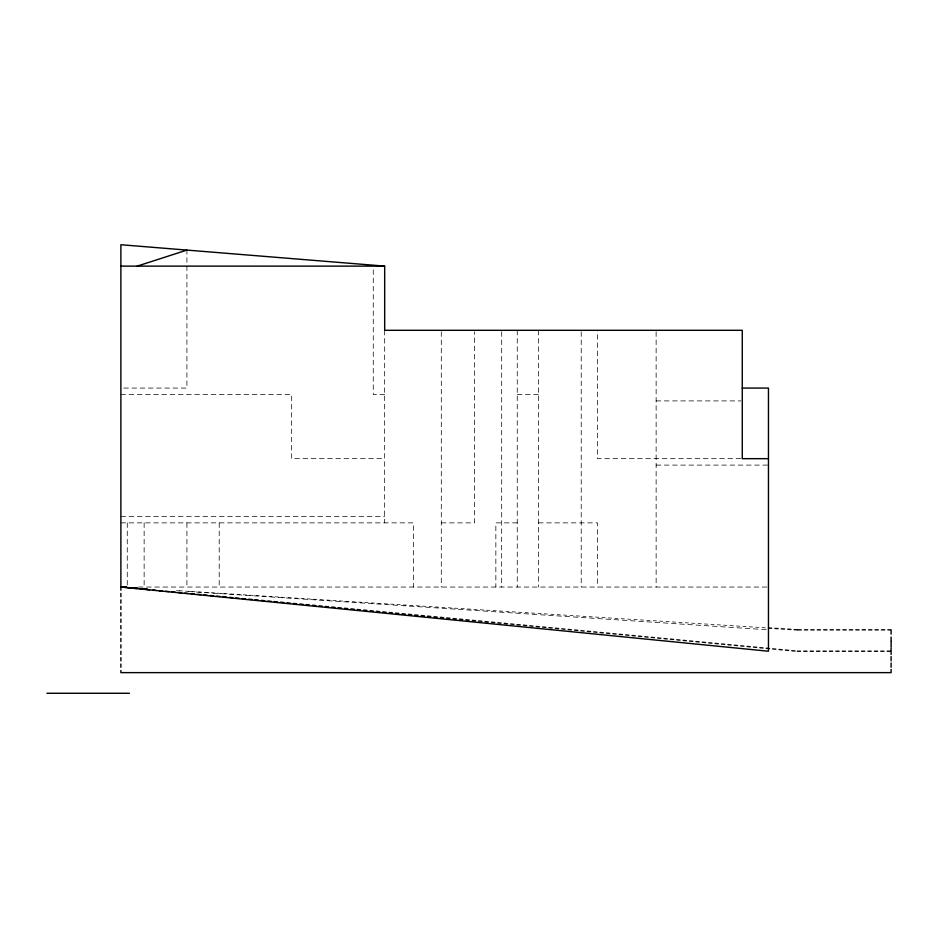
<?xml version="1.0" encoding="UTF-8"?>
<svg xmlns="http://www.w3.org/2000/svg" width="938" height="938" viewBox="0 0 938 938"><rect width="100%" height="100%" fill="white"/><g stroke="black" fill="none" stroke-linecap="round" stroke-linejoin="round"><path stroke-width="0.7" stroke-dasharray="4.69 3.52" d="M123.757 388.074L186.92 388.074L186.92 250.094M120.885 394.488L291.671 394.488L291.671 458.67L384.674 458.67M384.674 394.488L373.265 394.488L373.265 266.65M517.248 394.488L538.435 394.488M656.131 400.913L740.809 400.913M740.821 458.67L597.471 458.67L597.471 330.305M656.131 465.096L768.457 465.096M120.885 516.439L384.674 516.439M120.885 522.865L413.564 522.865L413.564 587.047M441.294 522.865L474.487 522.865L474.487 331.771M517.248 522.865L495.85 522.865L495.85 587.047M538.435 522.865L597.471 522.865L597.471 587.047M138.32 587.047L768.457 587.047M179.205 590.729L182.406 590.94M185.607 591.139L188.808 591.339M192.009 591.538L195.21 591.749M198.422 591.948L201.623 592.148M204.824 592.359L208.025 592.558M211.226 592.757L214.427 592.957M217.628 593.168L220.84 593.367M224.041 593.566L227.242 593.766M230.443 593.977L233.644 594.176M236.845 594.375L240.058 594.586M243.259 594.786L246.46 594.985M249.66 595.184L252.861 595.396M256.062 595.595L259.275 595.794M262.476 596.005L265.677 596.205M268.878 596.404L272.079 596.603M275.28 596.814L278.492 597.014M281.693 597.213L284.894 597.424M288.095 597.623L291.296 597.823M294.497 598.022L297.709 598.233M300.91 598.432L304.111 598.632M307.312 598.831L310.513 599.042M313.714 599.241L316.915 599.441M320.128 599.652L323.329 599.851M326.53 600.05L329.73 600.25M332.931 600.461L336.132 600.66M339.345 600.859L342.546 601.07M345.747 601.27L348.948 601.469M352.149 601.668L355.35 601.879M358.562 602.079L361.763 602.278M364.964 602.477L368.165 602.688M371.366 602.888L374.567 603.087M377.78 603.298L380.98 603.497M384.181 603.697L387.382 603.896M390.583 604.107L393.784 604.307M396.985 604.506L400.198 604.717M403.399 604.916L406.6 605.116M409.8 605.315L413.001 605.526M416.202 605.725L419.415 605.925M422.616 606.136L425.817 606.335M429.018 606.534L432.219 606.734M435.42 606.945L438.632 607.144M441.833 607.343L445.034 607.543M448.235 607.754L451.436 607.953M454.637 608.152L457.85 608.363M461.05 608.563L464.251 608.762M467.452 608.961L470.653 609.172M473.854 609.372L477.067 609.571M480.268 609.782L483.469 609.981M486.67 610.181L489.871 610.38M493.071 610.591L496.272 610.79M499.485 610.99L502.686 611.189M505.887 611.4L509.088 611.599M512.289 611.799L515.49 612.01M518.702 612.209L521.903 612.408M525.104 612.608L528.305 612.819M531.506 613.018L534.707 613.218M537.92 613.429L541.12 613.628M544.321 613.827L547.522 614.027M550.723 614.238L553.924 614.437M557.137 614.636L560.338 614.847M563.539 615.047L566.74 615.246M569.941 615.445L573.141 615.656M576.342 615.856L579.555 616.055M582.756 616.254L585.957 616.465M589.158 616.665L592.359 616.864M595.56 617.075L598.772 617.274M601.973 617.474L605.174 617.673M608.375 617.884L611.576 618.083M614.777 618.283L617.99 618.494M621.191 618.693L624.391 618.892M627.592 619.092L630.793 619.303M633.994 619.502L637.207 619.701M640.408 619.901L643.609 620.112M646.81 620.311L650.011 620.51M653.211 620.721L656.424 620.921M659.625 621.12L662.826 621.319M666.027 621.531L669.228 621.73M672.429 621.929L675.63 622.14M678.842 622.34L682.043 622.539M685.244 622.738L688.445 622.949M691.646 623.149L694.847 623.348M698.06 623.559L701.261 623.758M704.461 623.958L707.662 624.157M710.863 624.368L714.064 624.567M717.277 624.767L720.478 624.966M723.679 625.177L726.88 625.376M730.081 625.576L733.282 625.787M736.494 625.986L739.695 626.185M742.896 626.385L746.097 626.596M749.298 626.795L752.499 626.994M755.7 627.205L758.912 627.405M762.113 627.604L765.314 627.803M176.438 590.717L179.357 590.905M188.128 591.491L767.003 629.738M656.131 331.771L656.131 587.047M581.22 331.771L581.22 587.047M538.435 330.305L538.435 587.047M517.248 330.305L517.248 587.047M501.689 331.771L501.689 587.047M441.294 331.771L441.294 587.047M384.674 330.305L384.674 522.865M219.211 522.865L219.211 587.047M186.92 522.865L186.92 587.047M144.135 522.865L144.135 587.047M127.263 522.865L127.263 585.582"/><path stroke-width="1.41" d="M137.206 266.122L186.92 250.094M120.885 266.122L384.674 266.122L384.674 330.305L742.263 330.305L742.263 458.67L768.457 458.67M742.263 388.074L768.457 388.074L768.457 651.23L120.885 587.047L126.747 587.047M798.039 629.832L801.24 629.832M804.452 629.832L807.665 629.832M810.866 629.832L814.078 629.832M817.291 629.832L820.492 629.832M823.705 629.832L826.917 629.832M830.13 629.832L833.331 629.832M836.544 629.832L839.756 629.832M842.957 629.832L846.17 629.832M849.382 629.832L852.595 629.832M855.796 629.832L859.009 629.832M862.221 629.832L865.422 629.832M868.635 629.832L871.848 629.832M875.048 629.832L878.261 629.832M881.474 629.832L884.686 629.832M887.887 629.832L891.1 629.832M797.347 651.23L800.548 651.23M803.76 651.23L806.973 651.23M810.174 651.23L813.387 651.23M816.599 651.23L819.812 651.23M823.013 651.23L826.226 651.23M829.438 651.23L832.639 651.23M835.852 651.23L839.064 651.23M842.265 651.23L845.478 651.23M848.691 651.23L851.903 651.23M855.104 651.23L858.317 651.23M861.53 651.23L864.73 651.23M867.943 651.23L871.156 651.23M874.368 651.23L877.569 651.23M880.782 651.23L883.995 651.23M887.196 651.23L890.408 651.23M46.9 693.264L129.421 693.264M121.553 587.082L124.754 587.294M134.357 587.892L137.558 588.103M768.515 628.014L771.716 628.214M774.917 628.413L778.13 628.612M781.331 628.823L784.531 629.023M787.732 629.222L790.933 629.433M794.134 629.633L797.347 629.832M126.736 587.434L120.885 587.047L124.086 587.352M129.655 587.622L136.971 588.103M144.276 588.595L147.196 588.783M384.627 266.122L120.885 244.736L120.885 590.248M127.275 587.645L130.476 587.95M133.665 588.255L136.866 588.56M140.055 588.865L143.256 589.17M146.445 589.474L149.646 589.768M152.835 590.072L156.036 590.377M159.226 590.682L162.426 590.987M165.616 591.292L168.817 591.597M172.006 591.89L175.207 592.195M178.396 592.499L181.597 592.804M184.786 593.109L187.987 593.414M191.176 593.719L194.365 594.012M197.566 594.317L200.755 594.622M203.956 594.927L207.146 595.231M210.347 595.536L213.536 595.829M216.737 596.134L219.926 596.439M223.127 596.744L226.316 597.049M229.517 597.354L232.706 597.658M235.907 597.952L239.096 598.256M242.297 598.561L245.486 598.866M248.687 599.171L251.876 599.476M255.077 599.781L258.267 600.074M261.468 600.379L264.657 600.683M267.858 600.988L271.047 601.293M274.248 601.598L277.437 601.903M280.638 602.196L283.827 602.501M287.028 602.806L290.217 603.111M293.406 603.415L296.607 603.72M299.797 604.025L302.997 604.318M306.187 604.623L309.388 604.928M312.577 605.233L315.778 605.538M318.967 605.842L322.168 606.147M325.357 606.44L328.558 606.745M331.747 607.05L334.948 607.355M338.137 607.66L341.338 607.965M344.527 608.27L347.728 608.563M350.918 608.868L354.118 609.172M357.308 609.477L360.509 609.782M363.698 610.087L366.899 610.38M370.088 610.685L373.289 610.99M376.478 611.295L379.679 611.599M382.868 611.904L386.057 612.209M389.258 612.502L392.447 612.807M395.648 613.112L398.838 613.417M402.039 613.722L405.228 614.027M408.429 614.331L411.618 614.625M414.819 614.929L418.008 615.234M421.209 615.539L424.398 615.844M427.599 616.149L430.788 616.454M433.989 616.747L437.178 617.052M440.379 617.356L443.568 617.661M446.769 617.966L449.959 618.271M453.16 618.576L456.349 618.869M459.55 619.174L462.739 619.479M465.94 619.784L469.129 620.088M472.33 620.393L475.519 620.698M478.708 620.991L481.909 621.296M485.098 621.601L488.299 621.906M491.489 622.211L494.689 622.515M497.879 622.82L501.08 623.113M504.269 623.418L507.47 623.723M510.659 624.028L513.86 624.333M517.049 624.638L520.25 624.931M523.439 625.236L526.64 625.54M529.829 625.845L533.03 626.15M536.219 626.455L539.42 626.76M542.61 627.053L545.81 627.358M549 627.663L552.201 627.968M555.39 628.272L558.591 628.577M561.78 628.882L564.981 629.175M568.17 629.48L571.359 629.785M574.56 630.09L577.749 630.395M580.95 630.699L584.139 631.004M587.34 631.297L590.53 631.602M593.731 631.907L596.92 632.212M600.121 632.517L603.31 632.822M606.511 633.127L609.7 633.42M612.901 633.725L616.09 634.029M619.291 634.334L622.48 634.639M625.681 634.944L628.87 635.249M632.071 635.542L635.26 635.847M638.461 636.152L641.651 636.456M644.852 636.761L648.041 637.066M651.242 637.371L654.431 637.664M657.632 637.969L660.821 638.274M664.01 638.579L667.211 638.884M670.4 639.188L673.601 639.481M676.79 639.786L679.991 640.091M683.181 640.396L686.382 640.701M689.571 641.006L692.772 641.311M695.961 641.604L699.162 641.909M702.351 642.213L705.552 642.518M708.741 642.823L711.942 643.128M715.131 643.433L718.332 643.726M721.521 644.031L724.722 644.336M727.911 644.64L731.112 644.945M734.302 645.25L737.503 645.555M740.692 645.848L743.893 646.153M747.082 646.458L750.283 646.763M753.472 647.068L756.661 647.372M759.862 647.677L763.051 647.97M766.252 648.275L769.441 648.58M772.642 648.885L775.832 649.19M779.032 649.495L782.222 649.8M785.423 650.093L788.612 650.397M791.813 650.702L795.002 651.007M891.1 630.828L891.1 634.158M891.1 637.043L891.1 640.818M891.1 641.486L891.1 646.95M891.1 648.017L891.1 654.443M891.1 656.577L891.1 660.856M891.1 662.99L891.1 667.27M891.1 669.415L891.1 672.628L120.885 672.628L120.885 670.482M120.885 593.461L120.885 596.674M120.885 599.886L120.885 603.087M120.885 606.3L120.885 609.512M120.885 612.713L120.885 615.926M120.885 619.139L120.885 622.351M120.885 625.552L120.885 628.765M120.885 631.978L120.885 635.178M120.885 638.391L120.885 641.604M120.885 644.805L120.885 648.017M120.885 651.23L120.885 654.443M120.885 657.644L120.885 660.856M120.885 664.069L120.885 667.27"/></g></svg>
